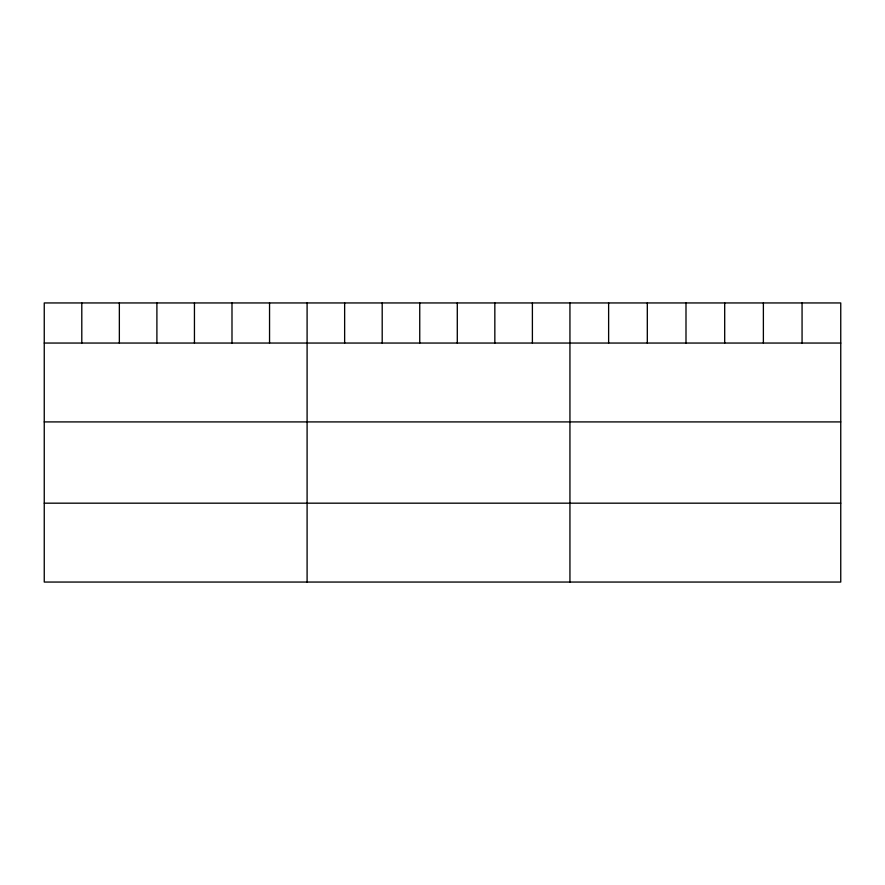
<?xml version="1.0" encoding="UTF-8"?>
<svg xmlns="http://www.w3.org/2000/svg" width="885" height="885" viewBox="0 0 885 885"><rect width="100%" height="100%" fill="white"/><g stroke="black" fill="none" stroke-linecap="round" stroke-linejoin="round"><path stroke-width="1.33" d="M840.75 343.048L840.75 582.053L44.25 582.053L44.25 302.947L840.75 302.947L840.75 343.048L44.25 343.048M44.25 421.913L840.75 421.913M44.25 503.178L840.75 503.178M802.064 302.947L802.064 343.048M763.379 302.947L763.379 343.048M724.693 302.947L724.693 343.048M685.997 302.947L685.997 343.048M647.311 302.947L647.311 343.048M608.626 302.947L608.626 343.048M569.94 302.947L569.94 582.053M532.394 302.947L532.394 343.048M494.837 302.947L494.837 343.048M457.291 302.947L457.291 343.048M419.744 302.947L419.744 343.048M382.198 302.947L382.198 343.048M344.641 302.947L344.641 343.048M307.095 302.947L307.095 582.053M269.549 302.947L269.549 343.048M231.992 302.947L231.992 343.048M194.446 302.947L194.446 343.048M156.899 302.947L156.899 343.048M119.353 302.947L119.353 343.048M81.796 302.947L81.796 343.048"/></g></svg>
